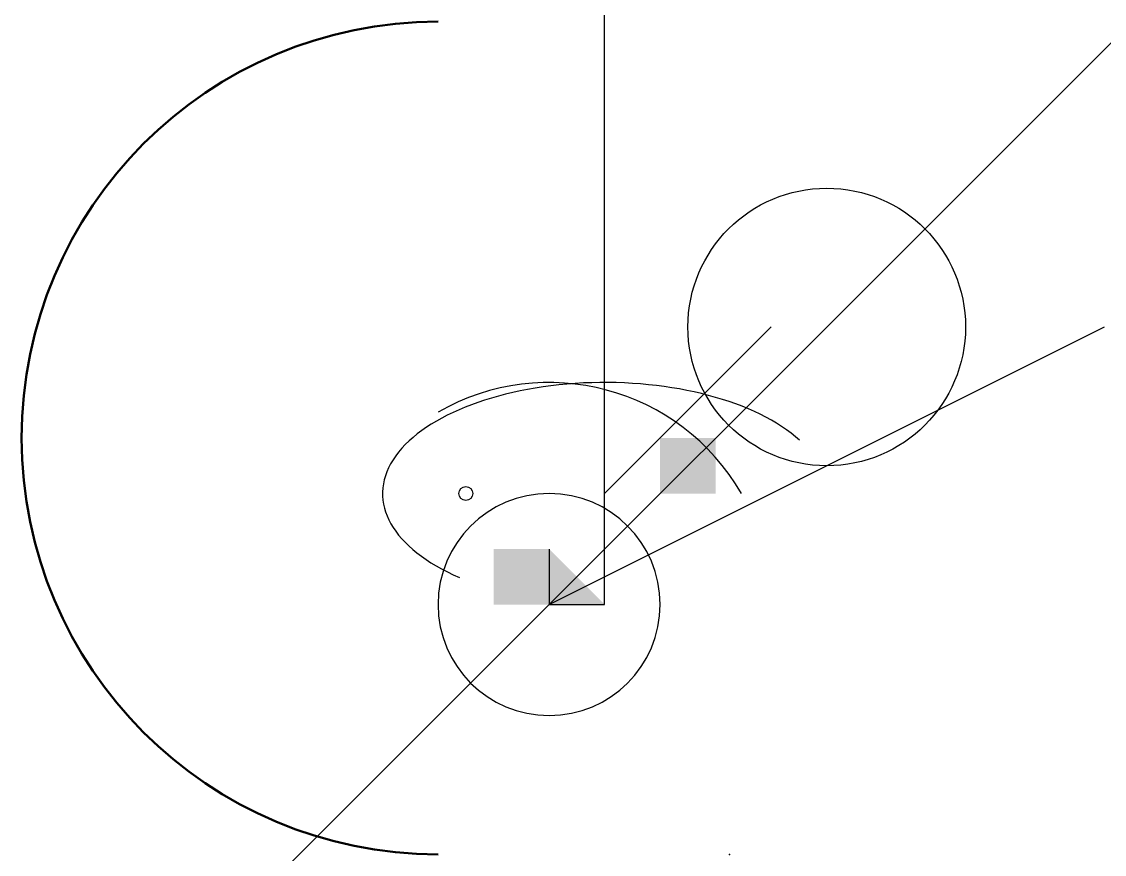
# Model space of a CAD drawing. Header units: metres. Extents: x -9.5 to 10, y -4.5 to 10.5.
import ezdxf

# ---------------------------------------------------------------- set-up
doc = ezdxf.new("R2010")
doc.units = ezdxf.units.M
doc.layers.add('Walls', color=3, linetype='Continuous')

msp = doc.modelspace()

# ---------------------------------------------------------------- linework, layer by layer
at = {"extrusion": (0, 0, -1)}
msp.add_line((1, 2, 3), (4, 5, 6), dxfattribs=at)
msp.add_xline((0, 0), (0.707107, 0.707107))
msp.add_ray((1, 1, 1), (0, 1))
msp.add_circle((5, 5), 2.5)
at = {"color": 2}
msp.add_circle((-1.5, 2, 3), 0.125, dxfattribs=at)
at = {"lineweight": 50, "extrusion": (0, 0, -1)}
msp.add_arc((2, 3, 1), 7.5, 270, 90, dxfattribs=at)
msp.add_arc((0, 0), 4, 30, 120)
msp.add_ellipse((1, 2, 3), major_axis=(4, 0), ratio=0.5, start_param=0.5, end_param=4)
at = {"extrusion": (0, 0, -1)}
msp.add_solid([(0, 0), (1, 0), (0, 1), (1, 1)], dxfattribs=at)
msp.add_solid([(0, 0), (1, 0), (0, 1)])
msp.add_trace([(2, 2), (3, 2), (2, 3), (3, 3)])
at = {"invisible_edges": 5}
msp.add_3dface([(0, 0), (1, 0), (1, 1, 1), (0, 1, 1)], dxfattribs=at)
msp.add_3dface([(0, 0), (1, 0), (1, 1, 1)])
at = {"layer": 'Walls', "color": 1, "linetype": 'CONTINUOUS'}
msp.add_line((0, 0), (10, 5), dxfattribs=at)
at = {"layer": 'Walls', "extrusion": (0, 0, -1)}
msp.add_ellipse((0, 0), major_axis=(0, 2), ratio=1, dxfattribs=at)
at = {"layer": 'Walls'}
msp.add_point((3.25, -4.5, 9), dxfattribs=at)

doc.saveas('drawing.dxf')
